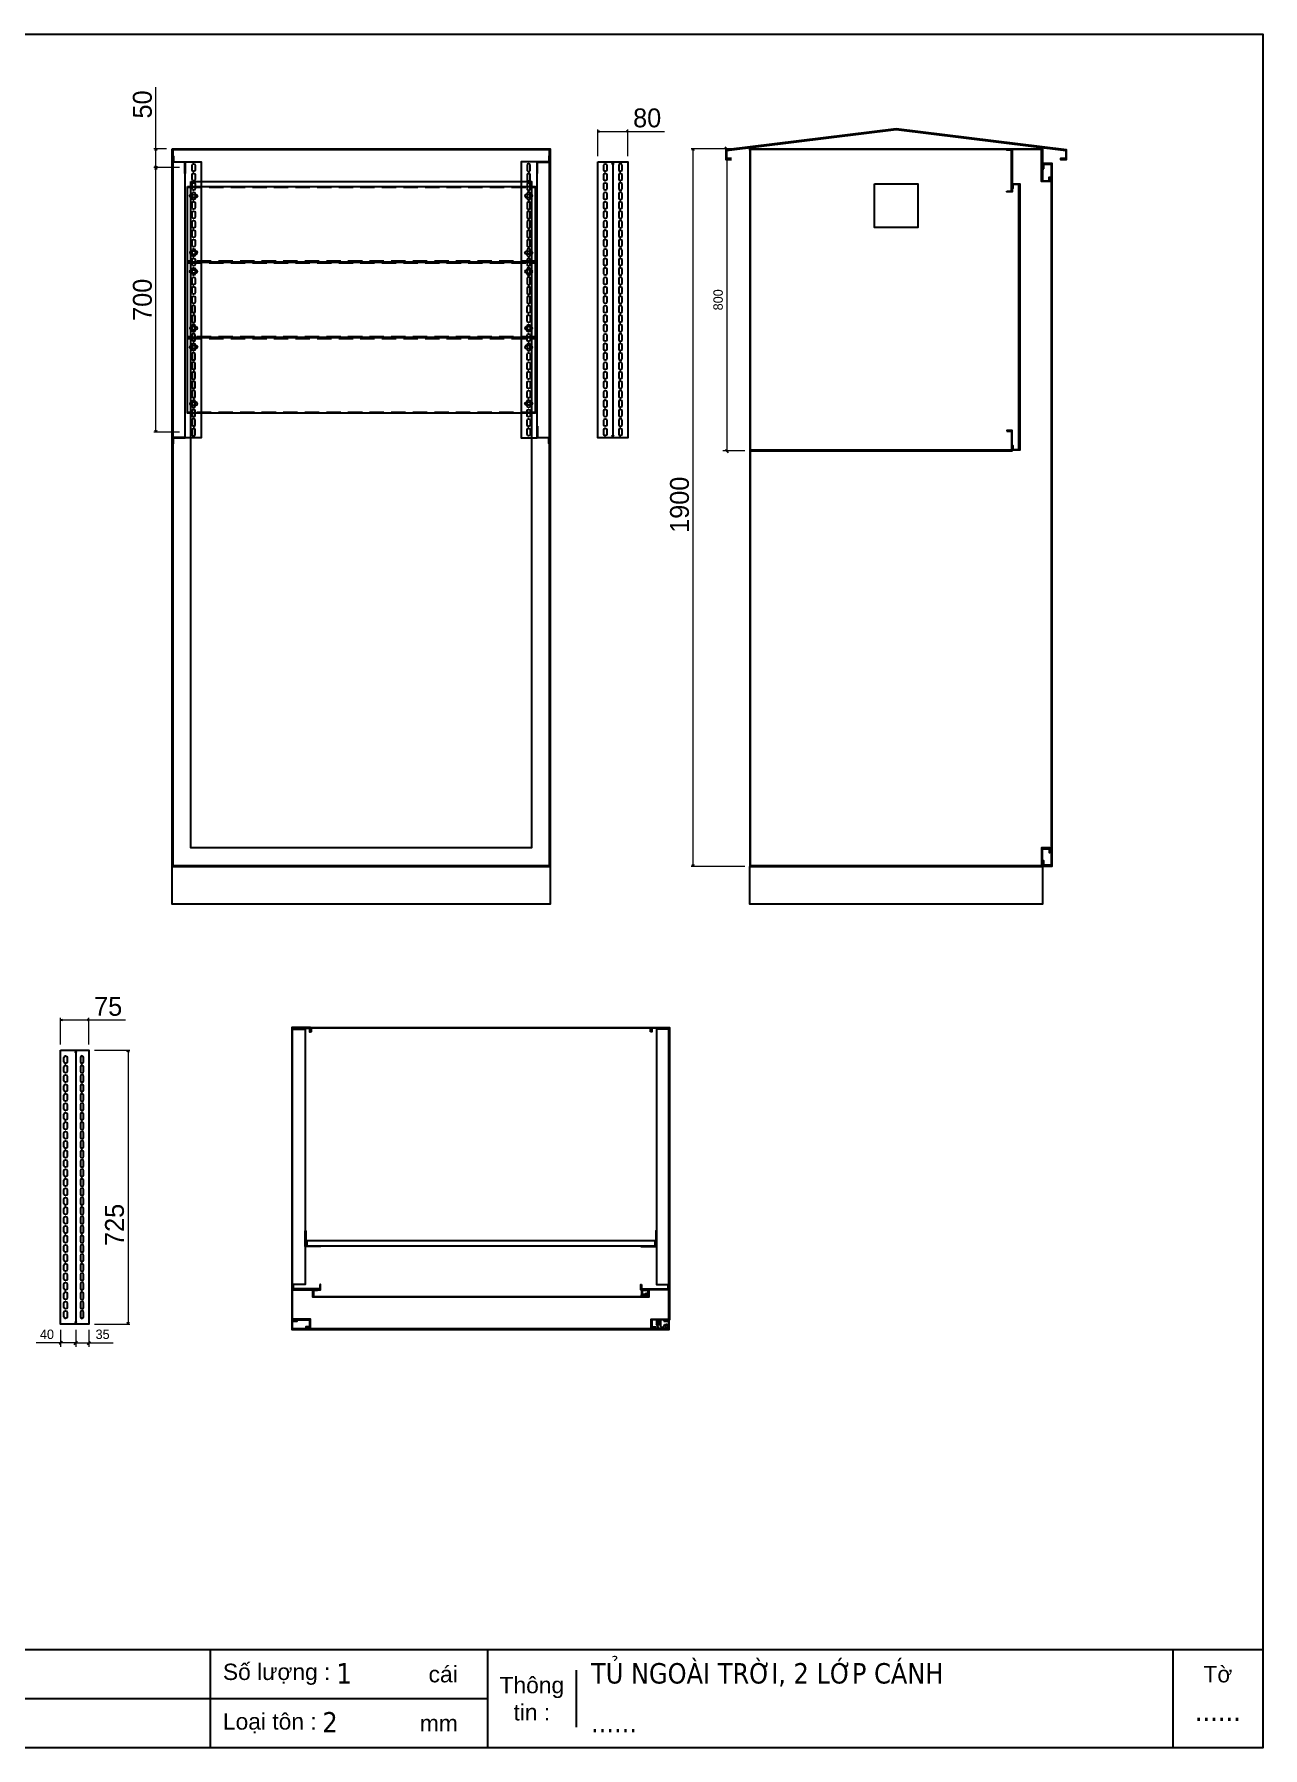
# Model space of a CAD drawing. Header units: millimetres. Extents: x 0 to 6415, y 0 to 4536.
# Drawn here: x 3163 to 6415, y 0 to 4536 of the extents above; entities that cross this region are included whole.
import ezdxf
from ezdxf.enums import TextEntityAlignment as Align

# ---------------------------------------------------------------- set-up
doc = ezdxf.new("R2010")
doc.units = ezdxf.units.MM
doc.linetypes.add('HIDDENX2', pattern=[19.05, 12.7, -6.35])
for name, color, linetype in [('CNC', 7, 'Continuous'), ('DIM', 253, 'Continuous'), ('Ghi chu', 7, 'Continuous')]:
    doc.layers.add(name, color=color, linetype=linetype)
doc.styles.add('Arial', font='arial.ttf')
doc.styles.add('Tahoma (Input Text)', font='tahoma.ttf')
doc.dimstyles.new('CNC', dxfattribs={"dimtxt": 50, "dimasz": 5, "dimexe": 5, "dimexo": 15, "dimgap": 10, "dimtad": 1, "dimdec": 0, "dimtxsty": 'Standard', "dimblk": 'OPEN30', "dimcen": 10, "dimclrd": 5, "dimclre": 5, "dimclrt": 3, "dimazin": 3, "dimtfac": 1, "dimtdec": 0, "dimtmove": 0, "dimatfit": 3, "dimldrblk": 'ARCHTICK', "dimlwd": 9, "dimlwe": 9})
doc.dimstyles.new('Dim-25', dxfattribs={"dimtxt": 25, "dimasz": 8, "dimexe": 10, "dimexo": 15, "dimgap": 10, "dimtad": 1, "dimdec": 0, "dimtxsty": 'Standard', "dimblk": 'OBLIQUE', "dimcen": 10, "dimclrd": 5, "dimclre": 5, "dimclrt": 3, "dimazin": 3, "dimtfac": 1, "dimtdec": 0, "dimtmove": 0, "dimatfit": 3, "dimldrblk": 'OBLIQUE', "dimlwd": 9, "dimlwe": 9})

# ---------------------------------------------------------------- blocks, each defined once
blk = doc.blocks.new('*D5')
at = {"color": 0, "linetype": 'ByBlock', "lineweight": -2}
for p, q in [((4905.5, 4228), (4906.9, 4233)), ((4906.9, 4233), (4908.2, 4228)), ((4906.9, 4233), (4906.9, 4228)), ((4906.9, 2333), (4905.5, 2338)), ((4908.2, 2338), (4906.9, 2333)), ((4906.9, 2333), (4906.9, 2338))]:
    blk.add_line(p, q, dxfattribs=at)
at = {"layer": 'Defpoints', "color": 0, "transparency": 16777216}
for p in [(4906.9, 4233), (5059.4, 4233), (5059.4, 2333)]:
    blk.add_point(p, dxfattribs=at)
at = {"layer": 'DIM', "color": 5, "lineweight": 9, "transparency": 16777216}
for p, q in [((5044.4, 4233), (4901.9, 4233)), ((4906.9, 2338), (4906.9, 4228)), ((5044.4, 2333), (4901.9, 2333))]:
    blk.add_line(p, q, dxfattribs=at)
at = {"layer": 'DIM', "color": 3, "transparency": 16777216, "insert": (4871.4, 3290.5), "char_height": 50, "attachment_point": 5, "rotation": 90}
blk.add_mtext('1900', dxfattribs=at)
blk = doc.blocks.new('_ArchTick')
at = {"color": 0, "const_width": 0.15}
blk.add_lwpolyline([(-0.5, -0.5), (0.5, 0.5)], dxfattribs=at)
blk = doc.blocks.new('_Open30')
at = {"color": 0, "linetype": 'ByBlock', "lineweight": -2}
for p, q in [((-1, 0.27), (0, 0)), ((0, 0), (-1, -0.27)), ((0, 0), (-1, 0))]:
    blk.add_line(p, q, dxfattribs=at)
blk = doc.blocks.new('*D6')
at = {"color": 0, "linetype": 'ByBlock', "lineweight": -2}
for p, q in [((3409.8, 1841.6), (3411.1, 1846.6)), ((3411.1, 1846.6), (3412.4, 1841.6)), ((3411.1, 1846.6), (3411.1, 1841.6)), ((3411.1, 1121.6), (3409.8, 1126.6)), ((3412.4, 1126.6), (3411.1, 1121.6)), ((3411.1, 1121.6), (3411.1, 1126.6))]:
    blk.add_line(p, q, dxfattribs=at)
at = {"layer": 'Defpoints', "color": 0, "ltscale": 0.5, "transparency": 16777216}
for p in [(3307.8, 1846.6), (3307.8, 1121.6), (3411.1, 1121.6)]:
    blk.add_point(p, dxfattribs=at)
at = {"layer": 'DIM', "color": 5, "lineweight": 9, "ltscale": 0.5, "transparency": 16777216}
for p, q in [((3322.8, 1846.6), (3416.1, 1846.6)), ((3411.1, 1841.6), (3411.1, 1126.6)), ((3322.8, 1121.6), (3416.1, 1121.6))]:
    blk.add_line(p, q, dxfattribs=at)
at = {"layer": 'DIM', "color": 3, "ltscale": 0.5, "transparency": 16777216, "insert": (3375.6, 1384.1), "char_height": 50, "attachment_point": 5, "rotation": 90}
blk.add_mtext('725', dxfattribs=at)
blk = doc.blocks.new('*D7')
at = {"color": 0, "linetype": 'ByBlock', "lineweight": -2}
for p, q in [((3232.8, 1926.8), (3237.8, 1928.2)), ((3237.8, 1925.5), (3232.8, 1926.8)), ((3232.8, 1926.8), (3237.8, 1926.8)), ((3302.8, 1928.2), (3307.8, 1926.8)), ((3307.8, 1926.8), (3302.8, 1925.5)), ((3307.8, 1926.8), (3302.8, 1926.8))]:
    blk.add_line(p, q, dxfattribs=at)
at = {"layer": 'Defpoints', "color": 0, "ltscale": 0.5, "transparency": 16777216}
for p in [(3307.8, 1926.8), (3232.8, 1846.6), (3307.8, 1846.6)]:
    blk.add_point(p, dxfattribs=at)
at = {"layer": 'DIM', "color": 5, "lineweight": 9, "ltscale": 0.5, "transparency": 16777216}
for p, q in [((3232.8, 1861.6), (3232.8, 1931.8)), ((3237.8, 1926.8), (3302.8, 1926.8)), ((3307.8, 1861.6), (3307.8, 1931.8)), ((3307.8, 1926.8), (3404.4, 1926.8))]:
    blk.add_line(p, q, dxfattribs=at)
at = {"layer": 'DIM', "color": 3, "ltscale": 0.5, "transparency": 16777216, "insert": (3358.6, 1962.3), "char_height": 50, "attachment_point": 5}
blk.add_mtext('75', dxfattribs=at)
blk = doc.blocks.new('khungtenAsean2')
at = {"color": 7}
for p, q in [((2970, -1980), (0, -1980)), ((1680, -1980), (1680, -2100)), ((2020, -1980), (2020, -2100)), ((2860, -1980), (2860, -2100)), ((2128.3, -2005), (2128.3, -2075)), ((2020, -2040), (0, -2040))]:
    blk.add_line(p, q, dxfattribs=at)
blk.add_lwpolyline([(0, 0), (2970, 0), (2970, -2100), (0, -2100)], close=True, dxfattribs=at)
at = {"color": 2, "char_height": 20, "style": 'Arial'}
for s, insert, width, attachment_point in [('  Số lượng :', (1680, -2010), 917.634, 4), ('cái', (1947.6, -2010), 917.634, 4), ('Thông\\Ptin :', (2074.2, -2040), 108.311, 5), ('Tờ', (2915, -2010), 110, 5), ('  Loại tôn :', (1680, -2070), 917.634, 4), ('mm', (1936.9, -2070), 917.634, 4)]:
    blk.add_mtext(s, dxfattribs=dict(at, insert=insert, width=width, attachment_point=attachment_point))
at = {"color": 1, "style": 'Tahoma (Input Text)', "flags": 8}
for tag, p in [('#03', (506.6, -2019.3)), ('#01', (137.1, -2021.3)), ('#05', (1106.6, -2021.3)), ('#07', (1834.7, -2021.3)), ('#09', (2146.7, -2021.3)), ('#02', (98.5, -2081.3)), ('#04', (486.1, -2081.3)), ('#06', (1065.3, -2081.3)), ('#08', (1817.4, -2081.3)), ('#10', (2146.7, -2081.3))]:
    blk.add_attdef(tag, p, '', height=25, dxfattribs=at)
blk.add_attdef('#11', text='', height=25, dxfattribs=at).set_placement((2915, -2067.3), align=Align.CENTER)
blk = doc.blocks.new('*D12')
at = {"color": 0, "linetype": 'ByBlock', "lineweight": -2}
for p, q in [((4654.7, 4278.8), (4659.7, 4280.2)), ((4659.7, 4277.5), (4654.7, 4278.8)), ((4654.7, 4278.8), (4659.7, 4278.8)), ((4729.7, 4280.2), (4734.7, 4278.8)), ((4734.7, 4278.8), (4729.7, 4277.5)), ((4734.7, 4278.8), (4729.7, 4278.8))]:
    blk.add_line(p, q, dxfattribs=at)
at = {"layer": 'Defpoints', "color": 0, "ltscale": 0.5, "transparency": 16777216}
for p in [(4734.7, 4278.8), (4654.7, 4198.6), (4734.7, 4198.6)]:
    blk.add_point(p, dxfattribs=at)
at = {"layer": 'DIM', "color": 5, "lineweight": 9, "ltscale": 0.5, "transparency": 16777216}
for p, q in [((4654.7, 4213.6), (4654.7, 4283.8)), ((4659.7, 4278.8), (4729.7, 4278.8)), ((4734.7, 4213.6), (4734.7, 4283.8)), ((4734.7, 4278.8), (4831.2, 4278.8))]:
    blk.add_line(p, q, dxfattribs=at)
at = {"layer": 'DIM', "color": 3, "ltscale": 0.5, "transparency": 16777216, "insert": (4785.5, 4314.3), "char_height": 50, "attachment_point": 5}
blk.add_mtext('80', dxfattribs=at)
blk = doc.blocks.new('*D20')
at = {"color": 0, "linetype": 'ByBlock', "lineweight": -2}
for p, q in [((3483.6, 4178), (3484.9, 4183)), ((3484.9, 4183), (3486.2, 4178)), ((3484.9, 4183), (3484.9, 4178)), ((3484.9, 3483), (3483.6, 3488)), ((3486.2, 3488), (3484.9, 3483)), ((3484.9, 3483), (3484.9, 3488))]:
    blk.add_line(p, q, dxfattribs=at)
at = {"layer": 'Defpoints', "color": 0, "ltscale": 3, "transparency": 16777216}
for p in [(3484.9, 4183), (3562.7, 4183), (3562.7, 3483)]:
    blk.add_point(p, dxfattribs=at)
at = {"layer": 'DIM', "color": 5, "lineweight": 9, "ltscale": 3, "transparency": 16777216}
for p, q in [((3547.7, 4183), (3479.9, 4183)), ((3484.9, 3488), (3484.9, 4178)), ((3547.7, 3483), (3479.9, 3483))]:
    blk.add_line(p, q, dxfattribs=at)
at = {"layer": 'DIM', "color": 3, "ltscale": 3, "transparency": 16777216, "insert": (3449.4, 3833), "char_height": 50, "attachment_point": 5, "rotation": 90}
blk.add_mtext('700', dxfattribs=at)
blk = doc.blocks.new('*D21')
at = {"color": 0, "linetype": 'ByBlock', "lineweight": -2}
for p, q in [((3483.6, 4228), (3484.9, 4233)), ((3484.9, 4233), (3486.2, 4228)), ((3484.9, 4233), (3484.9, 4228)), ((3484.9, 4183), (3483.6, 4188)), ((3486.2, 4188), (3484.9, 4183)), ((3484.9, 4183), (3484.9, 4188))]:
    blk.add_line(p, q, dxfattribs=at)
at = {"layer": 'Defpoints', "color": 0, "ltscale": 3, "transparency": 16777216}
for p in [(3528.3, 4233), (3484.9, 4183), (3562.7, 4183)]:
    blk.add_point(p, dxfattribs=at)
at = {"layer": 'DIM', "color": 5, "lineweight": 9, "ltscale": 3, "transparency": 16777216}
for p, q in [((3484.9, 4233), (3484.9, 4396)), ((3513.3, 4233), (3479.9, 4233)), ((3484.9, 4188), (3484.9, 4228)), ((3547.7, 4183), (3479.9, 4183))]:
    blk.add_line(p, q, dxfattribs=at)
at = {"layer": 'DIM', "color": 3, "ltscale": 3, "transparency": 16777216, "insert": (3449.4, 4350.2), "char_height": 50, "attachment_point": 5, "rotation": 90}
blk.add_mtext('50', dxfattribs=at)
blk = doc.blocks.new('HL011-1-4')
h = blk.add_hatch()
h.set_pattern_fill('ANSI31', color=2, scale=0.5, style=0)
h.paths.add_polyline_path([(2.5, 0), (8.5, 0), (8.5, 12), (2.5, 12)])
at = {"color": 1}
for p, q in [((7, 23.5), (0, 10)), ((0, 0), (0, 10)), ((11, 0), (0, 0)), ((7, 23.5), (26, 23.5)), ((11, 0), (11, 19.5)), ((11, 19.5), (17, 19.5)), ((17, 19.5), (21.2, 13.9))]:
    blk.add_line(p, q, dxfattribs=at)
at = {"color": 2}
blk.add_lwpolyline([(2.5, 0), (2.5, 12), (8.5, 12), (8.5, 0)], dxfattribs=at)
at = {"color": 1}
blk.add_lwpolyline([(5.7, 21), (3, 21), (3, 23.5), (7, 23.5)], dxfattribs=at)
blk.add_circle((26, 17.5), 3.5, dxfattribs=at)
blk.add_arc((26, 17.5), 6, 216.8699, 90, dxfattribs=at)
blk = doc.blocks.new('HL036-1-2')
at = {"layer": 'Ghi chu', "color": 1}
for p, q in [((-3, 17.8), (-18.9, 17.8)), ((-18.9, 15.8), (-18.9, 17.8)), ((-12.1, 15.8), (-18.9, 15.8)), ((-16.4, 1), (-16.4, 14)), ((-15.6, 15), (-3.9, 17.7)), ((0, 0), (-15.4, 0)), ((-14.4, 3), (-14.4, 11.9)), ((0, 2), (-13.4, 2)), ((-13.1, 12.8), (-4.3, 9.8)), ((-6.2, 2), (-6.2, 0)), ((-1.2, 2), (-1.2, 0)), ((0, 0), (0, 2))]:
    blk.add_line(p, q, dxfattribs=at)
for radius in [4.1, 2.1]:
    blk.add_circle((-3, 13.7), radius, dxfattribs=at)
for centre, start, end in [((-15.4, 14), 102.9616, 180), ((-15.4, 1), 180, 270), ((-13.4, 11.9), 71.3254, 180), ((-13.4, 3), 180, 270)]:
    blk.add_arc(centre, 1, start, end, dxfattribs=at)
blk = doc.blocks.new('ovan8.5x20')
at = {"layer": 'CNC', "color": 2, "lineweight": -3}
for p, q in [((5.7, 4.2), (-5.8, 4.2)), ((-5.8, -4.2), (5.7, -4.2))]:
    blk.add_line(p, q, dxfattribs=at)
for centre, start, end in [((-5.8, 0), 90, 270), ((5.7, 0), 270, 90)]:
    blk.add_arc(centre, 4.25, start, end, dxfattribs=at)
blk = doc.blocks.new('*D22')
at = {"color": 0, "linetype": 'ByBlock', "lineweight": -2}
for p, q in [((5000.1, 4229), (4992.1, 4237)), ((4992.1, 3437), (5000.1, 3429))]:
    blk.add_line(p, q, dxfattribs=at)
at = {"layer": 'Defpoints', "color": 0, "ltscale": 3, "transparency": 16777216}
for p in [(5057.4, 4233), (4996.1, 3433), (5059.4, 3433)]:
    blk.add_point(p, dxfattribs=at)
at = {"layer": 'DIM', "color": 5, "lineweight": 9, "ltscale": 3, "transparency": 16777216}
for p, q in [((5042.4, 4233), (4986.1, 4233)), ((4996.1, 4233), (4996.1, 3433)), ((5044.4, 3433), (4986.1, 3433))]:
    blk.add_line(p, q, dxfattribs=at)
at = {"layer": 'DIM', "color": 3, "ltscale": 3, "transparency": 16777216, "insert": (4973.4, 3833), "char_height": 25, "attachment_point": 5, "rotation": 90}
blk.add_mtext('800', dxfattribs=at)
blk = doc.blocks.new('_Oblique')
at = {"color": 0, "linetype": 'ByBlock', "lineweight": -2}
blk.add_line((-0.5, -0.5), (0.5, 0.5), dxfattribs=at)
blk = doc.blocks.new('*D23')
at = {"color": 0, "linetype": 'ByBlock', "lineweight": -2}
for p, q in [((3276.8, 1075.6), (3268.8, 1067.6)), ((3303.8, 1067.6), (3311.8, 1075.6))]:
    blk.add_line(p, q, dxfattribs=at)
at = {"layer": 'Defpoints', "color": 0, "ltscale": 3, "transparency": 16777216}
for p in [(3272.8, 1121.6), (3307.8, 1121.6), (3307.8, 1071.6)]:
    blk.add_point(p, dxfattribs=at)
at = {"layer": 'DIM', "color": 5, "lineweight": 9, "ltscale": 3, "transparency": 16777216}
for p, q in [((3272.8, 1106.6), (3272.8, 1061.6)), ((3307.8, 1106.6), (3307.8, 1061.6)), ((3272.8, 1071.6), (3307.8, 1071.6)), ((3307.8, 1071.6), (3371.8, 1071.6))]:
    blk.add_line(p, q, dxfattribs=at)
at = {"layer": 'DIM', "color": 3, "ltscale": 3, "transparency": 16777216, "insert": (3343.8, 1094.3), "char_height": 25, "attachment_point": 5}
blk.add_mtext('35', dxfattribs=at)
blk = doc.blocks.new('*D24')
at = {"color": 0, "linetype": 'ByBlock', "lineweight": -2}
for p, q in [((3236.8, 1075.6), (3228.8, 1067.6)), ((3268.8, 1067.6), (3276.8, 1075.6))]:
    blk.add_line(p, q, dxfattribs=at)
at = {"layer": 'Defpoints', "color": 0, "ltscale": 3, "transparency": 16777216}
for p in [(3232.8, 1121.6), (3272.8, 1121.6), (3232.8, 1071.6)]:
    blk.add_point(p, dxfattribs=at)
at = {"layer": 'DIM', "color": 5, "lineweight": 9, "ltscale": 3, "transparency": 16777216}
for p, q in [((3232.8, 1106.6), (3232.8, 1061.6)), ((3272.8, 1106.6), (3272.8, 1061.6)), ((3232.8, 1071.6), (3168.1, 1071.6)), ((3272.8, 1071.6), (3232.8, 1071.6))]:
    blk.add_line(p, q, dxfattribs=at)
at = {"layer": 'DIM', "color": 3, "ltscale": 3, "transparency": 16777216, "insert": (3196.5, 1094.3), "char_height": 25, "attachment_point": 5}
blk.add_mtext('40', dxfattribs=at)

msp = doc.modelspace()

# ---------------------------------------------------------------- linework, layer by layer
msp.add_line((5829.9, 4231), (5829.9, 4146.5))
at = {"color": 7}
for p, q in [((4694.7, 4198.6), (4694.7, 3467.4)), ((3272.8, 1846.6), (3272.8, 1121.6))]:
    msp.add_line(p, q, dxfattribs=at)
for points in [[(5009.1, 4206.8), (4995.6, 4206.8), (4995.6, 4228.1), (5444.6, 4283.7), (5893.7, 4228.1), (5893.7, 4206.8), (5880.2, 4206.8), (5880.2, 4204.8), (5895.7, 4204.8), (5895.7, 4229.8), (5444.6, 4285.7), (4993.6, 4229.8), (4993.6, 4204.8), (5009.1, 4204.8)], [(5057.4, 4229), (5057.4, 4233), (5831.9, 4233), (5831.9, 4148), (5849.9, 4148), (5849.9, 4158), (5851.9, 4158), (5851.9, 4146), (5829.9, 4146), (5829.9, 4231), (5059.4, 4231), (5059.4, 4231)], [(5057.4, 4233), (5057.4, 2333), (5831.9, 2333), (5831.9, 2380), (5849.9, 2380), (5849.9, 2370), (5851.9, 2370), (5851.9, 2382), (5829.9, 2382), (5829.9, 2335), (5059.4, 2335), (5059.4, 4231)]]:
    msp.add_lwpolyline(points, dxfattribs=at)
for points in [[(3528.3, 4233), (4528.3, 4233), (4528.3, 2333), (3528.3, 2333)], [(3530.3, 4231), (4526.3, 4231), (4526.3, 2335), (3530.3, 2335)], [(3577.3, 4146), (4479.3, 4146), (4479.3, 2382), (3577.3, 2382)], [(3528.3, 2333), (4528.3, 2333), (4528.3, 2233), (3528.3, 2233)], [(5057.4, 2333), (5831.9, 2333), (5831.9, 2233), (5057.4, 2233)]]:
    msp.add_lwpolyline(points, close=True)
at = {"color": 3}
for points in [[(5737.9, 4121), (5749.9, 4121), (5749.9, 4229), (5737.9, 4229), (5737.9, 4231), (5751.9, 4231), (5751.9, 4119), (5737.9, 4119)], [(3919, 1226.5), (3919, 1214.5), (3849, 1214.5), (3849, 1226.5), (3847, 1226.5), (3847, 1212.5), (3921, 1212.5), (3921, 1226.5)], [(4770.9, 1226.5), (4770.9, 1214.5), (4840.9, 1214.5), (4840.9, 1226.5), (4842.9, 1226.5), (4842.9, 1212.5), (4768.9, 1212.5), (4768.9, 1226.5)]]:
    msp.add_lwpolyline(points, close=True, dxfattribs=at)
at = {"color": 8}
for points in [[(3561.5, 4167.4), (3561.5, 4197.4), (3530.3, 4197.4), (3530.3, 4213.6), (3531.5, 4213.6), (3531.5, 4198.6), (3562.7, 4198.6), (3562.7, 4167.4)], [(4495.1, 4167.4), (4495.1, 4197.4), (4526.3, 4197.4), (4526.3, 4213.6), (4525.1, 4213.6), (4525.1, 4198.6), (4493.9, 4198.6), (4493.9, 4167.4)], [(3561.5, 3498.6), (3561.5, 3468.6), (3530.3, 3468.6), (3530.3, 3452.4), (3531.5, 3452.4), (3531.5, 3467.4), (3562.7, 3467.4), (3562.7, 3498.6)], [(4495.1, 3498.6), (4495.1, 3468.6), (4526.3, 3468.6), (4526.3, 3452.4), (4525.1, 3452.4), (4525.1, 3467.4), (4493.9, 3467.4), (4493.9, 3498.6)], [(3847, 1902), (3880, 1902), (3880, 1226.5), (3847, 1226.5)], [(4843, 1902), (4810, 1902), (4810, 1226.5), (4843, 1226.5)], [(3921.5, 1326.6), (3880, 1326.6), (3880, 1368.1), (3881.5, 1368.1), (3881.5, 1328.1), (3921.5, 1328.1)], [(4768.5, 1326.6), (4810, 1326.6), (4810, 1368.1), (4808.5, 1368.1), (4808.5, 1328.1), (4768.5, 1328.1)], [(3885.5, 1343.1), (4805.5, 1343.1), (4805.5, 1328.1), (3885.5, 1328.1)]]:
    msp.add_lwpolyline(points, close=True, dxfattribs=at)
at = {"color": 8, "ltscale": 3}
for points in [[(3562.7, 4198.6), (3604.8, 4198.6), (3604.8, 3467.4), (3562.7, 3467.4)], [(4493.9, 4198.6), (4451.8, 4198.6), (4451.8, 3467.4), (4493.9, 3467.4)]]:
    msp.add_lwpolyline(points, close=True, dxfattribs=at)
at = {"color": 7}
for points in [[(4654.7, 4198.6), (4734.7, 4198.6), (4734.7, 3467.4), (4654.7, 3467.4)], [(5835.4, 4180), (5835.4, 4192), (5855.4, 4192), (5855.4, 2336), (5835.4, 2336), (5835.4, 2348), (5833.4, 2348), (5833.4, 2334), (5857.4, 2334), (5857.4, 4194), (5833.4, 4194), (5833.4, 4180)], [(3882, 1112.5), (3894, 1112.5), (3894, 1134.5), (3847, 1134.5), (3847, 1905), (3892, 1905), (3892, 1895), (3894, 1895), (3894, 1895), (3894, 1895), (3894, 1895), (3894, 1895), (3894, 1907), (3845, 1907), (3845, 1132.5), (3892, 1132.5), (3892, 1114.5), (3882, 1114.5)], [(4794, 1895), (4794, 1905), (3896, 1905), (3896, 1895), (3894, 1895), (3894, 1907), (4796, 1907), (4796, 1895)], [(4808, 1112.5), (4796, 1112.5), (4796, 1134.5), (4843, 1134.5), (4843, 1905), (4798, 1905), (4798, 1895), (4796, 1895), (4796, 1895), (4796, 1895), (4796, 1895), (4796, 1895), (4796, 1907), (4845, 1907), (4845, 1132.5), (4798, 1132.5), (4798, 1114.5), (4808, 1114.5)], [(3232.8, 1846.6), (3307.8, 1846.6), (3307.8, 1121.6), (3232.8, 1121.6)], [(4830, 1129), (4842, 1129), (4842, 1109), (3847, 1109), (3847, 1129), (3859, 1129), (3859, 1131), (3845, 1131), (3845, 1107), (4844, 1107), (4844, 1131), (4830, 1131)]]:
    msp.add_lwpolyline(points, close=True, dxfattribs=at)
at = {"color": 2, "ltscale": 0.5}
for points in [[(4679, 4188.9), (4679, 4177.4, -1), (4670.5, 4177.4), (4670.5, 4188.9, -1)], [(4710.5, 4188.9), (4710.5, 4177.4, 1), (4719, 4177.4), (4719, 4188.9, 1)], [(4679, 4163.9), (4679, 4152.4, -1), (4670.5, 4152.4), (4670.5, 4163.9, -1)], [(4679, 4138.9), (4679, 4127.4, -1), (4670.5, 4127.4), (4670.5, 4138.9, -1)], [(4710.5, 4163.9), (4710.5, 4152.4, 1), (4719, 4152.4), (4719, 4163.9, 1)], [(4710.5, 4138.9), (4710.5, 4127.4, 1), (4719, 4127.4), (4719, 4138.9, 1)], [(4679, 4113.9), (4679, 4102.4, -1), (4670.5, 4102.4), (4670.5, 4113.9, -1)], [(4679, 4088.9), (4679, 4077.4, -1), (4670.5, 4077.4), (4670.5, 4088.9, -1)], [(4710.5, 4113.9), (4710.5, 4102.4, 1), (4719, 4102.4), (4719, 4113.9, 1)], [(4710.5, 4088.9), (4710.5, 4077.4, 1), (4719, 4077.4), (4719, 4088.9, 1)], [(4679, 4063.9), (4679, 4052.4, -1), (4670.5, 4052.4), (4670.5, 4063.9, -1)], [(4679, 4038.9), (4679, 4027.4, -1), (4670.5, 4027.4), (4670.5, 4038.9, -1)], [(4710.5, 4063.9), (4710.5, 4052.4, 1), (4719, 4052.4), (4719, 4063.9, 1)], [(4710.5, 4038.9), (4710.5, 4027.4, 1), (4719, 4027.4), (4719, 4038.9, 1)], [(4679, 4013.9), (4679, 4002.4, -1), (4670.5, 4002.4), (4670.5, 4013.9, -1)], [(4679, 3988.9), (4679, 3977.4, -1), (4670.5, 3977.4), (4670.5, 3988.9, -1)], [(4710.5, 4013.9), (4710.5, 4002.4, 1), (4719, 4002.4), (4719, 4013.9, 1)], [(4710.5, 3988.9), (4710.5, 3977.4, 1), (4719, 3977.4), (4719, 3988.9, 1)], [(4679, 3963.9), (4679, 3952.4, -1), (4670.5, 3952.4), (4670.5, 3963.9, -1)], [(4710.5, 3963.9), (4710.5, 3952.4, 1), (4719, 3952.4), (4719, 3963.9, 1)], [(4679, 3938.9), (4679, 3927.4, -1), (4670.5, 3927.4), (4670.5, 3938.9, -1)], [(4679, 3913.9), (4679, 3902.4, -1), (4670.5, 3902.4), (4670.5, 3913.9, -1)], [(4710.5, 3938.9), (4710.5, 3927.4, 1), (4719, 3927.4), (4719, 3938.9, 1)], [(4710.5, 3913.9), (4710.5, 3902.4, 1), (4719, 3902.4), (4719, 3913.9, 1)], [(4679, 3888.9), (4679, 3877.4, -1), (4670.5, 3877.4), (4670.5, 3888.9, -1)], [(4679, 3863.9), (4679, 3852.4, -1), (4670.5, 3852.4), (4670.5, 3863.9, -1)], [(4710.5, 3888.9), (4710.5, 3877.4, 1), (4719, 3877.4), (4719, 3888.9, 1)], [(4710.5, 3863.9), (4710.5, 3852.4, 1), (4719, 3852.4), (4719, 3863.9, 1)], [(4679, 3838.9), (4679, 3827.4, -1), (4670.5, 3827.4), (4670.5, 3838.9, -1)], [(4679, 3813.9), (4679, 3802.4, -1), (4670.5, 3802.4), (4670.5, 3813.9, -1)], [(4710.5, 3838.9), (4710.5, 3827.4, 1), (4719, 3827.4), (4719, 3838.9, 1)], [(4710.5, 3813.9), (4710.5, 3802.4, 1), (4719, 3802.4), (4719, 3813.9, 1)], [(4679, 3788.9), (4679, 3777.4, -1), (4670.5, 3777.4), (4670.5, 3788.9, -1)], [(4679, 3763.9), (4679, 3752.4, -1), (4670.5, 3752.4), (4670.5, 3763.9, -1)], [(4710.5, 3788.9), (4710.5, 3777.4, 1), (4719, 3777.4), (4719, 3788.9, 1)], [(4710.5, 3763.9), (4710.5, 3752.4, 1), (4719, 3752.4), (4719, 3763.9, 1)], [(4679, 3738.9), (4679, 3727.4, -1), (4670.5, 3727.4), (4670.5, 3738.9, -1)], [(4710.5, 3738.9), (4710.5, 3727.4, 1), (4719, 3727.4), (4719, 3738.9, 1)], [(4679, 3713.9), (4679, 3702.4, -1), (4670.5, 3702.4), (4670.5, 3713.9, -1)], [(4679, 3688.9), (4679, 3677.4, -1), (4670.5, 3677.4), (4670.5, 3688.9, -1)], [(4710.5, 3713.9), (4710.5, 3702.4, 1), (4719, 3702.4), (4719, 3713.9, 1)], [(4710.5, 3688.9), (4710.5, 3677.4, 1), (4719, 3677.4), (4719, 3688.9, 1)], [(4679, 3663.9), (4679, 3652.4, -1), (4670.5, 3652.4), (4670.5, 3663.9, -1)], [(4679, 3638.9), (4679, 3627.4, -1), (4670.5, 3627.4), (4670.5, 3638.9, -1)], [(4710.5, 3663.9), (4710.5, 3652.4, 1), (4719, 3652.4), (4719, 3663.9, 1)], [(4710.5, 3638.9), (4710.5, 3627.4, 1), (4719, 3627.4), (4719, 3638.9, 1)], [(4679, 3613.9), (4679, 3602.4, -1), (4670.5, 3602.4), (4670.5, 3613.9, -1)], [(4679, 3588.9), (4679, 3577.4, -1), (4670.5, 3577.4), (4670.5, 3588.9, -1)], [(4710.5, 3613.9), (4710.5, 3602.4, 1), (4719, 3602.4), (4719, 3613.9, 1)], [(4710.5, 3588.9), (4710.5, 3577.4, 1), (4719, 3577.4), (4719, 3588.9, 1)], [(4679, 3563.9), (4679, 3552.4, -1), (4670.5, 3552.4), (4670.5, 3563.9, -1)], [(4679, 3538.9), (4679, 3527.4, -1), (4670.5, 3527.4), (4670.5, 3538.9, -1)], [(4710.5, 3563.9), (4710.5, 3552.4, 1), (4719, 3552.4), (4719, 3563.9, 1)], [(4710.5, 3538.9), (4710.5, 3527.4, 1), (4719, 3527.4), (4719, 3538.9, 1)], [(4679, 3513.9), (4679, 3502.4, -1), (4670.5, 3502.4), (4670.5, 3513.9, -1)], [(4679, 3488.9), (4679, 3477.4, -1), (4670.5, 3477.4), (4670.5, 3488.9, -1)], [(4710.5, 3513.9), (4710.5, 3502.4, 1), (4719, 3502.4), (4719, 3513.9, 1)], [(4710.5, 3488.9), (4710.5, 3477.4, 1), (4719, 3477.4), (4719, 3488.9, 1)], [(3250.1, 1827.3), (3250.1, 1815.8, -1), (3241.6, 1815.8), (3241.6, 1827.3, -1)], [(3285.2, 1827.3), (3285.2, 1815.8, 1), (3293.7, 1815.8), (3293.7, 1827.3, 1)], [(3250.1, 1802.3), (3250.1, 1790.8, -1), (3241.6, 1790.8), (3241.6, 1802.3, -1)], [(3250.1, 1777.3), (3250.1, 1765.8, -1), (3241.6, 1765.8), (3241.6, 1777.3, -1)], [(3285.2, 1802.3), (3285.2, 1790.8, 1), (3293.7, 1790.8), (3293.7, 1802.3, 1)], [(3285.2, 1777.3), (3285.2, 1765.8, 1), (3293.7, 1765.8), (3293.7, 1777.3, 1)], [(3250.1, 1752.3), (3250.1, 1740.8, -1), (3241.6, 1740.8), (3241.6, 1752.3, -1)], [(3250.1, 1727.3), (3250.1, 1715.8, -1), (3241.6, 1715.8), (3241.6, 1727.3, -1)], [(3285.2, 1752.3), (3285.2, 1740.8, 1), (3293.7, 1740.8), (3293.7, 1752.3, 1)], [(3285.2, 1727.3), (3285.2, 1715.8, 1), (3293.7, 1715.8), (3293.7, 1727.3, 1)], [(3250.1, 1702.3), (3250.1, 1690.8, -1), (3241.6, 1690.8), (3241.6, 1702.3, -1)], [(3250.1, 1677.3), (3250.1, 1665.8, -1), (3241.6, 1665.8), (3241.6, 1677.3, -1)], [(3285.2, 1702.3), (3285.2, 1690.8, 1), (3293.7, 1690.8), (3293.7, 1702.3, 1)], [(3285.2, 1677.3), (3285.2, 1665.8, 1), (3293.7, 1665.8), (3293.7, 1677.3, 1)], [(3250.1, 1652.3), (3250.1, 1640.8, -1), (3241.6, 1640.8), (3241.6, 1652.3, -1)], [(3285.2, 1652.3), (3285.2, 1640.8, 1), (3293.7, 1640.8), (3293.7, 1652.3, 1)], [(3250.1, 1627.3), (3250.1, 1615.8, -1), (3241.6, 1615.8), (3241.6, 1627.3, -1)], [(3250.1, 1602.3), (3250.1, 1590.8, -1), (3241.6, 1590.8), (3241.6, 1602.3, -1)], [(3285.2, 1627.3), (3285.2, 1615.8, 1), (3293.7, 1615.8), (3293.7, 1627.3, 1)], [(3285.2, 1602.3), (3285.2, 1590.8, 1), (3293.7, 1590.8), (3293.7, 1602.3, 1)], [(3250.1, 1577.3), (3250.1, 1565.8, -1), (3241.6, 1565.8), (3241.6, 1577.3, -1)], [(3250.1, 1552.3), (3250.1, 1540.8, -1), (3241.6, 1540.8), (3241.6, 1552.3, -1)], [(3285.2, 1577.3), (3285.2, 1565.8, 1), (3293.7, 1565.8), (3293.7, 1577.3, 1)], [(3285.2, 1552.3), (3285.2, 1540.8, 1), (3293.7, 1540.8), (3293.7, 1552.3, 1)], [(3250.1, 1527.3), (3250.1, 1515.8, -1), (3241.6, 1515.8), (3241.6, 1527.3, -1)], [(3250.1, 1502.3), (3250.1, 1490.8, -1), (3241.6, 1490.8), (3241.6, 1502.3, -1)], [(3285.2, 1527.3), (3285.2, 1515.8, 1), (3293.7, 1515.8), (3293.7, 1527.3, 1)], [(3285.2, 1502.3), (3285.2, 1490.8, 1), (3293.7, 1490.8), (3293.7, 1502.3, 1)], [(3250.1, 1477.3), (3250.1, 1465.8, -1), (3241.6, 1465.8), (3241.6, 1477.3, -1)], [(3250.1, 1452.3), (3250.1, 1440.8, -1), (3241.6, 1440.8), (3241.6, 1452.3, -1)], [(3285.2, 1477.3), (3285.2, 1465.8, 1), (3293.7, 1465.8), (3293.7, 1477.3, 1)], [(3285.2, 1452.3), (3285.2, 1440.8, 1), (3293.7, 1440.8), (3293.7, 1452.3, 1)], [(3250.1, 1427.3), (3250.1, 1415.8, -1), (3241.6, 1415.8), (3241.6, 1427.3, -1)], [(3250.1, 1402.3), (3250.1, 1390.8, -1), (3241.6, 1390.8), (3241.6, 1402.3, -1)], [(3285.2, 1427.3), (3285.2, 1415.8, 1), (3293.7, 1415.8), (3293.7, 1427.3, 1)], [(3285.2, 1402.3), (3285.2, 1390.8, 1), (3293.7, 1390.8), (3293.7, 1402.3, 1)], [(3250.1, 1377.3), (3250.1, 1365.8, -1), (3241.6, 1365.8), (3241.6, 1377.3, -1)], [(3285.2, 1377.3), (3285.2, 1365.8, 1), (3293.7, 1365.8), (3293.7, 1377.3, 1)], [(3250.1, 1352.3), (3250.1, 1340.8, -1), (3241.6, 1340.8), (3241.6, 1352.3, -1)], [(3250.1, 1327.3), (3250.1, 1315.8, -1), (3241.6, 1315.8), (3241.6, 1327.3, -1)], [(3285.2, 1352.3), (3285.2, 1340.8, 1), (3293.7, 1340.8), (3293.7, 1352.3, 1)], [(3285.2, 1327.3), (3285.2, 1315.8, 1), (3293.7, 1315.8), (3293.7, 1327.3, 1)], [(3250.1, 1302.3), (3250.1, 1290.8, -1), (3241.6, 1290.8), (3241.6, 1302.3, -1)], [(3250.1, 1277.3), (3250.1, 1265.8, -1), (3241.6, 1265.8), (3241.6, 1277.3, -1)], [(3285.2, 1302.3), (3285.2, 1290.8, 1), (3293.7, 1290.8), (3293.7, 1302.3, 1)], [(3285.2, 1277.3), (3285.2, 1265.8, 1), (3293.7, 1265.8), (3293.7, 1277.3, 1)], [(3250.1, 1252.3), (3250.1, 1240.8, -1), (3241.6, 1240.8), (3241.6, 1252.3, -1)], [(3250.1, 1227.3), (3250.1, 1215.8, -1), (3241.6, 1215.8), (3241.6, 1227.3, -1)], [(3285.2, 1252.3), (3285.2, 1240.8, 1), (3293.7, 1240.8), (3293.7, 1252.3, 1)], [(3285.2, 1227.3), (3285.2, 1215.8, 1), (3293.7, 1215.8), (3293.7, 1227.3, 1)], [(3250.1, 1202.3), (3250.1, 1190.8, -1), (3241.6, 1190.8), (3241.6, 1202.3, -1)], [(3250.1, 1177.3), (3250.1, 1165.8, -1), (3241.6, 1165.8), (3241.6, 1177.3, -1)], [(3285.2, 1202.3), (3285.2, 1190.8, 1), (3293.7, 1190.8), (3293.7, 1202.3, 1)], [(3285.2, 1177.3), (3285.2, 1165.8, 1), (3293.7, 1165.8), (3293.7, 1177.3, 1)], [(3250.1, 1152.3), (3250.1, 1140.8, -1), (3241.6, 1140.8), (3241.6, 1152.3, -1)], [(3285.2, 1152.3), (3285.2, 1140.8, 1), (3293.7, 1140.8), (3293.7, 1152.3, 1)]]:
    msp.add_lwpolyline(points, format="xyb", close=True, dxfattribs=at)
at = {"color": 4, "ltscale": 3}
for points in [[(3568.8, 4133), (4488.8, 4133), (4488.8, 3933), (3568.8, 3933)], [(3568.8, 3933), (4488.8, 3933), (4488.8, 3733), (3568.8, 3733)], [(3568.8, 3733), (4488.8, 3733), (4488.8, 3533), (3568.8, 3533)]]:
    msp.add_lwpolyline(points, close=True, dxfattribs=at)
at = {"color": 4, "linetype": 'HIDDENX2', "ltscale": 3}
for points in [[(3568.8, 4131), (4488.8, 4131), (4488.8, 3935), (3568.8, 3935)], [(3568.8, 3931), (4488.8, 3931), (4488.8, 3735), (3568.8, 3735)], [(3568.8, 3731), (4488.8, 3731), (4488.8, 3535), (3568.8, 3535)]]:
    msp.add_lwpolyline(points, close=True, dxfattribs=at)
at = {"color": 2, "ltscale": 3}
msp.add_lwpolyline([(5387.1, 4139.8), (5502.1, 4139.8), (5502.1, 4024.8), (5387.1, 4024.8)], close=True, dxfattribs=at)
at = {"color": 6}
for points in [[(5751.9, 4128), (5751.9, 4140), (5771.9, 4140), (5771.9, 3435), (5751.9, 3435), (5751.9, 3447), (5753.9, 3447), (5753.9, 3437), (5769.9, 3437), (5769.9, 4138), (5753.9, 4138), (5753.9, 4128)], [(4777.9, 1212.5), (4789.9, 1212.5), (4789.9, 1192.5), (3900, 1192.5), (3900, 1212.5), (3912, 1212.5), (3912, 1210.5), (3902, 1210.5), (3902, 1194.5), (4787.9, 1194.5), (4787.9, 1210.5), (4777.9, 1210.5)]]:
    msp.add_lwpolyline(points, close=True, dxfattribs=at)
at = {"color": 3, "ltscale": 3}
msp.add_lwpolyline([(5737.9, 3485), (5749.9, 3485), (5749.9, 3435), (5059.4, 3435), (5059.4, 3433), (5751.9, 3433), (5751.9, 3487), (5737.9, 3487)], close=True, dxfattribs=at)
at = {"color": 2, "ltscale": 3}
for centre in [(4694.7, 4193.6), (4694.7, 3472.4), (3272.8, 1841.6), (3272.8, 1126.6)]:
    msp.add_circle(centre, 1.5, dxfattribs=at)

# ---------------------------------------------------------------- block references
at = {"color": 7}
ref = msp.add_blockref('khungtenAsean2', (0, 4536), dxfattribs=dict(at, xscale=2.159999999999854, yscale=2.159999999999854, zscale=2.159999999999854))
ref.add_attrib('#11', '......', dxfattribs={"color": 1, "height": 54, "style": 'Tahoma (Input Text)'}).set_placement((6296.4, 70.5), align=Align.CENTER)
ref.add_attrib('#09', 'TỦ NGOÀI TRỜI, 2 LỚP CÁNH', (4636.9, 170), dxfattribs={"color": 1, "height": 54, "style": 'Tahoma (Input Text)'})
ref.add_attrib('#10', '......', (4636.9, 40.4), dxfattribs={"color": 1, "height": 54, "style": 'Tahoma (Input Text)'})
ref.add_attrib('#08', '2', (3925.7, 40.4), dxfattribs={"color": 1, "height": 54, "style": 'Tahoma (Input Text)'})
ref.add_attrib('#07', '1', (3962.9, 170), dxfattribs={"color": 1, "height": 54, "style": 'Tahoma (Input Text)'})
at = {"color": 7, "xscale": -1, "rotation": 180}
for name, p in [('HL036-1-2', (4786.8, 1212.3)), ('HL011-1-4', (4810, 1132.5))]:
    msp.add_blockref(name, p, dxfattribs=at)
at = {"layer": 'CNC', "lineweight": -3, "xscale": -1}
for p, rotation in [((3584.8, 4183), 90), ((3584.8, 4158), 90), ((3584.8, 4133), 90), ((3584.8, 4108), 180), ((3584.8, 4108), 90), ((3584.8, 4083), 90), ((3584.8, 4058), 90), ((3584.8, 4033), 90), ((3584.8, 4008), 90), ((3584.8, 3983), 90), ((3584.8, 3958), 90), ((3584.8, 3908), 180), ((3584.8, 3933), 90), ((3584.8, 3908), 90), ((3584.8, 3883), 90), ((3584.8, 3858), 90), ((3584.8, 3833), 90), ((4471.8, 3808), 270), ((4471.8, 3783), 270), ((4471.8, 3758), 270), ((4471.8, 3733), 270), ((3584.8, 3708), 180), ((3584.8, 3708), 90), ((4471.8, 3683), 270), ((4471.8, 3658), 270), ((4471.8, 3633), 270), ((4471.8, 3608), 270), ((4471.8, 3583), 270), ((4471.8, 3558), 270), ((4471.8, 3558), 270), ((4471.8, 3533), 270), ((4471.8, 3508), 270), ((4471.8, 3483), 270)]:
    msp.add_blockref('ovan8.5x20', p, dxfattribs=dict(at, rotation=rotation))
at = {"layer": 'CNC', "lineweight": -3}
for p, rotation in [((4471.8, 4183), 270), ((4471.8, 4158), 270), ((4471.8, 4133), 270), ((4471.8, 4108), 180), ((4471.8, 4108), 270), ((4471.8, 4083), 270), ((4471.8, 4058), 270), ((4471.8, 4033), 270), ((4471.8, 4008), 270), ((4471.8, 3983), 270), ((4471.8, 3958), 270), ((4471.8, 3908), 180), ((4471.8, 3933), 270), ((4471.8, 3908), 270), ((4471.8, 3883), 270), ((4471.8, 3858), 270), ((3584.8, 3808), 90), ((4471.8, 3833), 270), ((3584.8, 3783), 90), ((3584.8, 3758), 90), ((3584.8, 3733), 90), ((3584.8, 3683), 90), ((4471.8, 3708), 180), ((4471.8, 3708), 270), ((3584.8, 3658), 90), ((3584.8, 3633), 90), ((3584.8, 3608), 90), ((3584.8, 3583), 90), ((3584.8, 3558), 90), ((3584.8, 3558), 90), ((3584.8, 3533), 90), ((3584.8, 3508), 90), ((3584.8, 3483), 90)]:
    msp.add_blockref('ovan8.5x20', p, dxfattribs=dict(at, rotation=rotation))
for p in [(3584.8, 3958), (3584.8, 3758), (3584.8, 3558)]:
    msp.add_blockref('ovan8.5x20', p, dxfattribs=at)
at = {"layer": 'CNC', "lineweight": -3, "xscale": -1}
for p in [(4471.8, 3958), (4471.8, 3758), (4471.8, 3558)]:
    msp.add_blockref('ovan8.5x20', p, dxfattribs=at)

# ---------------------------------------------------------------- dimensions: what is measured, and where the dimension line sits
at = {"layer": 'DIM', "color": 7, "ltscale": 3}
dim = msp.add_linear_dim(base=(3484.9, 4183), p1=(3528.3, 4233), p2=(3562.7, 4183), angle=90, dimstyle='CNC', dxfattribs=at)
dim.commit()
dim.dimension.update_dxf_attribs({"geometry": '*D21', "text_midpoint": (3484.9, 4350.2), "dimtype": 160})
at = {"layer": 'DIM', "color": 7, "ltscale": 0.5}
for base, p1, p2, picture, middle in [((4734.7, 4278.8), (4654.7, 4198.6), (4734.7, 4198.6), '*D12', (4785.5, 4314.3)), ((3307.8, 1926.8), (3232.8, 1846.6), (3307.8, 1846.6), '*D7', (3358.6, 1962.3))]:
    dim = msp.add_linear_dim(base=base, p1=p1, p2=p2, dimstyle='CNC', dxfattribs=at)
    dim.commit()
    dim.dimension.update_dxf_attribs({"geometry": picture, "text_midpoint": middle})
at = {"layer": 'DIM'}
dim = msp.add_linear_dim(base=(4906.9, 4233), p1=(5059.4, 2333), p2=(5059.4, 4233), angle=90, dimstyle='CNC', dxfattribs=at)
dim.commit()
dim.dimension.update_dxf_attribs({"geometry": '*D5', "text_midpoint": (4906.9, 3290.5), "dimtype": 160})
at = {"layer": 'DIM', "color": 7, "ltscale": 3}
for base, p1, p2, dimstyle, picture, middle in [((4996.1, 3433), (5057.4, 4233), (5059.4, 3433), 'Dim-25', '*D22', (4973.4, 3833)), ((3484.9, 4183), (3562.7, 3483), (3562.7, 4183), 'CNC', '*D20', (3449.4, 3833))]:
    dim = msp.add_linear_dim(base=base, p1=p1, p2=p2, angle=90, dimstyle=dimstyle, dxfattribs=at)
    dim.commit()
    dim.dimension.update_dxf_attribs({"geometry": picture, "text_midpoint": middle})
at = {"layer": 'DIM', "color": 2, "ltscale": 0.5}
dim = msp.add_linear_dim(base=(3411.1, 1121.6), p1=(3307.8, 1846.6), p2=(3307.8, 1121.6), angle=90, dimstyle='CNC', dxfattribs=at)
dim.commit()
dim.dimension.update_dxf_attribs({"geometry": '*D6', "text_midpoint": (3411.1, 1384.1), "dimtype": 160})
at = {"layer": 'DIM', "ltscale": 3}
for base, p2, picture, middle in [((3232.8, 1071.6), (3232.8, 1121.6), '*D24', (3196.5, 1094.3)), ((3307.8, 1071.6), (3307.8, 1121.6), '*D23', (3343.8, 1094.3))]:
    dim = msp.add_linear_dim(base=base, p1=(3272.8, 1121.6), p2=p2, dimstyle='Dim-25', dxfattribs=at)
    dim.commit()
    dim.dimension.update_dxf_attribs({"geometry": picture, "text_midpoint": middle})

doc.saveas('drawing.dxf')
